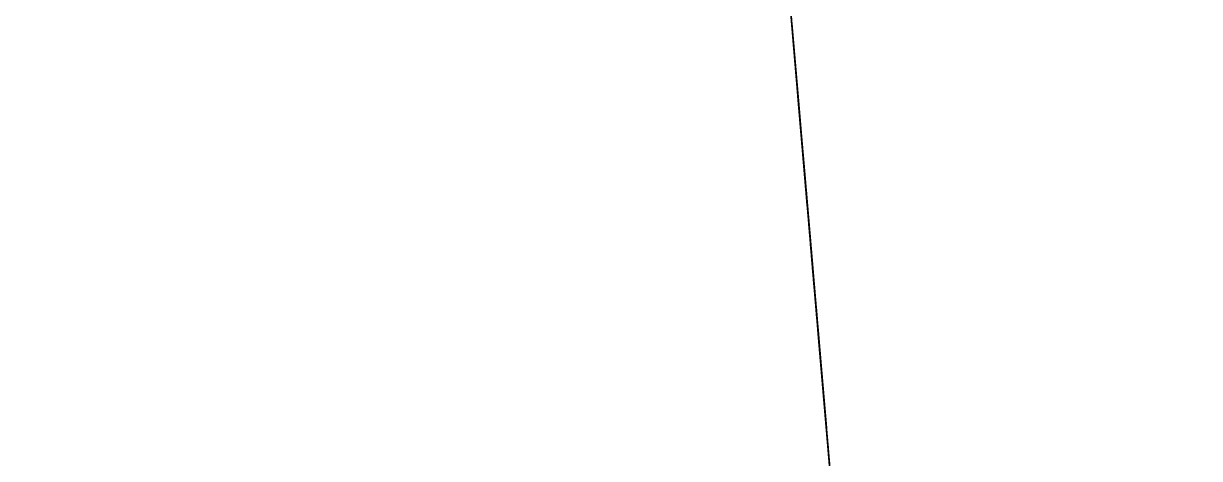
# Model space of a CAD drawing. Header units: millimetres. Extents: x 2645 to 248282, y -52826 to -1714.
# Drawn here: x 3560 to 4472, y -48873 to -48536 of the extents above; entities that cross this region are included whole.
import ezdxf

# ---------------------------------------------------------------- set-up
doc = ezdxf.new("R2010")
doc.units = ezdxf.units.MM
doc.header["$MEASUREMENT"] = 0
doc.linetypes.add('CENTER2', pattern=[1.125, 0.75, -0.125, 0.125, -0.125])
for name, color, linetype in [('Elevation Looking North-0', 7, 'Continuous'), ('Elevation Looking North-150-DS-B4-404', 1, 'Continuous'), ('Elevation Looking North-150-SL-B4-221', 85, 'Continuous'), ('Elevation Looking North-150-SL-B4-250', 14, 'Continuous'), ('Elevation Looking North-300-CEN-D3-258', 70, 'Continuous'), ('Elevation Looking North-300-FA-D4-256', 50, 'Continuous'), ('Elevation Looking North-50-IW-B4-023', 3, 'Continuous'), ('Elevation Looking North-50-PES-D1-029', 4, 'Continuous'), ('Elevation Looking North-A-FLOR', 192, 'Continuous'), ('Elevation Looking North-CENTER', 1, 'CENTER2'), ('Elevation Looking North-JIB', 6, 'Continuous'), ('Elevation Looking North-PR-STEL-EQIP_DUCTS_CHUTES', 85, 'Continuous'), ('Elevation Looking North-RE', 5, 'Continuous'), ('Elevation Looking North-S-BEAM', 12, 'Continuous'), ('Elevation Looking North-S-COLS', 52, 'Continuous'), ('Elevation Looking North-SLUDGE TO STRAIN PRESS INLET', 3, 'Continuous'), ('Elevation Looking North-UCD756', 7, 'Continuous')]:
    doc.layers.add(name, color=color, linetype=linetype)
doc.layers.add('Elevation Looking North-PR-STEL-EQIP-PUMP_3_SEEPEX_BTVE70-24_100-18', color=7, linetype='Continuous', true_color=0x1111d0)

# ---------------------------------------------------------------- blocks, each defined once
blk = doc.blocks.new('*U815')
at = {"layer": 'Elevation Looking North-A-FLOR', "color": 0, "linetype": 'ByBlock', "lineweight": -2}
blk.add_line((4114.31, -48054.01, 22000), (4182.24, -48847.41, 22000), dxfattribs=at)
blk = doc.blocks.new('*U816')
at = {"layer": 'Elevation Looking North-S-BEAM', "color": 0, "linetype": 'ByBlock', "lineweight": -2}
for p, q in [((2647.84, -30926.06, 30027.2), (4471.77, -52229.06, 30027.2)), ((2647.84, -30926.06, 29454.8), (4471.77, -52229.06, 29454.8)), ((2647.84, -30926.06, 30042), (4471.77, -52229.06, 30042)), ((3975.71, -46435.21, 29440), (4471.3, -52223.5, 29440))]:
    blk.add_line(p, q, dxfattribs=at)
blk = doc.blocks.new('*U866')
at = {"layer": 'Elevation Looking North-S-BEAM', "color": 0, "linetype": 'ByBlock', "lineweight": -2}
for p, q in [((4074.82, -47592.81, 24989), (4220.76, -49297.28, 24989)), ((4074.82, -47592.81, 24996), (4220.76, -49297.28, 24996)), ((4101.29, -47901.98, 24794.4), (4220.76, -49297.28, 24794.4)), ((4101.29, -47901.98, 24801.4), (4226.2, -49360.9, 24801.4))]:
    blk.add_line(p, q, dxfattribs=at)
blk = doc.blocks.new('*U1000')
at = {"layer": 'Elevation Looking North-A-FLOR', "color": 0, "linetype": 'ByBlock', "lineweight": -2}
for p, q in [((4410.65, -51515.2, 21849.69), (3210.59, -37498.79, 21999.69)), ((4410.65, -51515.2, 21629.21), (3774.49, -44085, 21629.21)), ((4114.31, -48054.01, 21886.74), (4182.43, -48849.61, 21878.22))]:
    blk.add_line(p, q, dxfattribs=at)
blk = doc.blocks.new('*U1001')
at = {"layer": 'Elevation Looking North-A-FLOR', "color": 0, "linetype": 'ByBlock', "lineweight": -2}
for p, q in [((4182.43, -48849.61, 21878.65), (4114.31, -48054.01, 21887.15)), ((4114.31, -48054.01, 21999.99), (4182.24, -48847.41, 21999.98))]:
    blk.add_line(p, q, dxfattribs=at)
blk = doc.blocks.new('*U1168')
at = {"layer": 'Elevation Looking North-300-FA-D4-256', "color": 0, "linetype": 'ByBlock', "lineweight": -2}
for p, q in [((4165.86, -48656.09, 23695.26), (4162.06, -48611.69, 23695.26)), ((4182.24, -48847.41, 23695.26), (4171, -48716.17, 23695.26))]:
    blk.add_line(p, q, dxfattribs=at)
blk = doc.blocks.new('*U1191')
at = {"layer": 'Elevation Looking North-50-PES-D1-029', "color": 0, "linetype": 'ByBlock', "lineweight": -2}
for p, q in [((4164.5, -48640.26, 24996.45), (3807.77, -44473.7, 24996.45)), ((4168.3, -48684.64, 25056.77), (3807.77, -44473.7, 25056.77)), ((4178.48, -48803.46, 25056.77), (4173.45, -48744.74, 25056.77)), ((4180.18, -48823.38, 24996.45), (4179.93, -48820.39, 24996.45)), ((4180.18, -48823.38, 25056.77), (4179.93, -48820.39, 25056.77)), ((4188.74, -48923.31, 25056.77), (4181.63, -48840.32, 25056.77))]:
    blk.add_line(p, q, dxfattribs=at)
at = {"layer": 'Elevation Looking North-CENTER'}
for p, q in [((3808.75, -44485.18, 25026.61), (4168.3, -48684.64, 25026.61)), ((4173.45, -48744.74, 25026.61), (4178.48, -48803.46, 25026.61)), ((4179.93, -48820.39, 25026.61), (4180.18, -48823.38, 25026.61)), ((4181.63, -48840.32, 25026.61), (4188.89, -48925.09, 25026.61))]:
    blk.add_line(p, q, dxfattribs=at)
blk = doc.blocks.new('*U1203')
at = {"layer": 'Elevation Looking North-300-CEN-D3-258', "color": 0, "linetype": 'ByBlock', "lineweight": -2}
for p, q in [((4114.31, -48054.01, 23157.04), (4182.24, -48847.41, 23170.07)), ((4161.62, -48606.57, 23490.01), (4165.86, -48656.09, 23490.82)), ((4171, -48716.17, 23491.81), (4182.24, -48847.41, 23493.96))]:
    blk.add_line(p, q, dxfattribs=at)
blk = doc.blocks.new('*U1225')
at = {"layer": 'Elevation Looking North-CENTER'}
for p, q in [((4162.06, -48611.69, 23616.33), (4165.86, -48656.09, 23616.33)), ((4171, -48716.17, 23616.33), (4182.24, -48847.41, 23616.33))]:
    blk.add_line(p, q, dxfattribs=at)
at = {"layer": 'Elevation Looking North-RE', "color": 0, "linetype": 'ByBlock', "lineweight": -2}
for p, q in [((4165.86, -48656.09, 23673.48), (4162.06, -48611.69, 23673.48)), ((4182.24, -48847.41, 23673.48), (4171, -48716.17, 23673.48))]:
    blk.add_line(p, q, dxfattribs=at)
blk = doc.blocks.new('*U1234')
at = {"layer": 'Elevation Looking North-50-IW-B4-023', "color": 0, "linetype": 'ByBlock', "lineweight": -2}
for p, q in [((4165.86, -48656.09, 23554.41), (4162.06, -48611.69, 23554.41)), ((4165.86, -48656.09, 23614.73), (4162.06, -48611.69, 23614.73)), ((4182.24, -48847.41, 23554.41), (4171, -48716.17, 23554.41)), ((4182.24, -48847.41, 23614.73), (4171, -48716.17, 23614.73))]:
    blk.add_line(p, q, dxfattribs=at)
at = {"layer": 'Elevation Looking North-CENTER'}
for p, q in [((4162.06, -48611.69, 23584.57), (4165.86, -48656.09, 23584.57)), ((4171, -48716.17, 23584.57), (4182.24, -48847.41, 23584.57))]:
    blk.add_line(p, q, dxfattribs=at)
blk = doc.blocks.new('*U1241')
at = {"layer": 'Elevation Looking North-150-SL-B4-221', "color": 0, "linetype": 'ByBlock', "lineweight": -2}
for p, q in [((4162.06, -48611.69, 24016.87), (4165.86, -48656.09, 24016.87)), ((4173.45, -48744.74, 24016.87), (4182.24, -48847.41, 24016.87))]:
    blk.add_line(p, q, dxfattribs=at)
blk = doc.blocks.new('*U1242')
at = {"layer": 'Elevation Looking North-CENTER'}
blk.add_line((4114.31, -48054.01, 22955.73), (4182.24, -48847.41, 22955.73), dxfattribs=at)
at = {"layer": 'Elevation Looking North-SLUDGE TO STRAIN PRESS INLET', "color": 0, "linetype": 'ByBlock', "lineweight": -2}
for p, q in [((4182.24, -48847.41, 22871.59), (4114.31, -48054.01, 22871.59)), ((4182.24, -48847.41, 23039.87), (4114.31, -48054.01, 23039.87))]:
    blk.add_line(p, q, dxfattribs=at)
blk = doc.blocks.new('*U1261')
at = {"layer": 'Elevation Looking North-PR-STEL-EQIP-PUMP_3_SEEPEX_BTVE70-24_100-18', "color": 0, "linetype": 'ByBlock', "lineweight": -2}
for p, q in [((4182.4, -48849.26, 22325.8), (4114.31, -48054.01, 22325.8)), ((4182.4, -48849.26, 22313.78), (4114.31, -48054.01, 22313.78)), ((4182.4, -48849.26, 22305.77), (4114.31, -48054.01, 22305.77)), ((4114.31, -48054.01, 22434.95), (4182.4, -48849.26, 22434.95)), ((4182.4, -48849.26, 22454.98), (4114.31, -48054.01, 22454.98)), ((4155.59, -48536.12, 22680.33), (4155.59, -48536.12, 22701.36)), ((4155.59, -48536.12, 22680.33), (4160.71, -48596, 22680.33)), ((4155.59, -48536.12, 22659.3), (4155.59, -48536.12, 22680.33)), ((4160.71, -48596, 22828.06), (4155.59, -48536.12, 22828.06)), ((4160.71, -48596, 22532.6), (4155.59, -48536.12, 22532.6)), ((4160.71, -48596, 22828.06), (4160.71, -48596, 22680.33)), ((4160.71, -48596, 22680.33), (4167.55, -48675.83, 22680.33)), ((4160.71, -48596, 22680.33), (4160.71, -48596, 22532.6)), ((4160.71, -48596, 22828.06), (4167.55, -48675.83, 22868.12)), ((4160.71, -48596, 22532.6), (4167.55, -48675.83, 22492.54)), ((4160.71, -48596, 22828.06), (4160.71, -48596, 22680.33)), ((4160.71, -48596, 22680.33), (4160.71, -48596, 22532.6)), ((4167.55, -48675.83, 22868.12), (4167.55, -48675.83, 22680.33)), ((4167.55, -48675.83, 22680.33), (4167.55, -48675.83, 22492.54)), ((4167.55, -48675.83, 22680.33), (4167.55, -48675.83, 22868.12)), ((4167.55, -48675.83, 22680.33), (4175.41, -48767.63, 22680.33)), ((4167.55, -48675.83, 22492.54), (4167.55, -48675.83, 22680.33)), ((4182.4, -48849.26, 22868.12), (4167.55, -48675.83, 22868.12)), ((4182.4, -48849.26, 22492.54), (4167.55, -48675.83, 22492.54)), ((4175.41, -48767.63, 22680.33), (4177.55, -48792.58, 22680.33)), ((4177.55, -48792.58, 22685.34), (4175.84, -48772.62, 22685.34)), ((4175.84, -48772.62, 22675.32), (4177.55, -48792.58, 22675.32)), ((4177.55, -48792.58, 22685.34), (4177.55, -48792.58, 22680.33)), ((4180.96, -48832.5, 22680.33), (4177.55, -48792.58, 22680.33)), ((4177.55, -48792.58, 22680.33), (4177.55, -48792.58, 22675.32)), ((4177.55, -48792.58, 22685.34), (4180.96, -48832.5, 22685.34)), ((4177.55, -48792.58, 22675.32), (4180.96, -48832.5, 22675.32)), ((4180.96, -48832.5, 22685.34), (4180.96, -48832.5, 22680.33)), ((4180.96, -48832.5, 22680.33), (4182.4, -48849.26, 22680.33)), ((4180.96, -48832.5, 22680.33), (4180.96, -48832.5, 22675.32)), ((4182.4, -48849.26, 22685.34), (4180.96, -48832.5, 22685.34)), ((4180.96, -48832.5, 22675.32), (4182.4, -48849.26, 22675.32))]:
    blk.add_line(p, q, dxfattribs=at)
at = {"layer": 'Elevation Looking North-PR-STEL-EQIP-PUMP_3_SEEPEX_BTVE70-24_100-18', "color": 0, "linetype": 'ByBlock', "lineweight": -2, "extrusion": (0.996355, 0.085306, 2.23073e-29)}
blk.add_arc((-48951.06, 22680.33), 5.01, 0, 90, dxfattribs=at)
at = {"layer": 'Elevation Looking North-PR-STEL-EQIP-PUMP_3_SEEPEX_BTVE70-24_100-18', "color": 0, "linetype": 'ByBlock', "lineweight": -2, "extrusion": (0.996355, 0.085306, -9.46742e-29)}
blk.add_arc((-48951.06, 22680.33), 5.01, 270, 0, dxfattribs=at)
blk = doc.blocks.new('*U1264')
at = {"layer": 'Elevation Looking North-150-DS-B4-404', "color": 0, "linetype": 'ByBlock', "lineweight": -2}
for p, q in [((4165.86, -48656.09, 23790.91), (4162.06, -48611.69, 23790.91)), ((4182.24, -48847.41, 23790.91), (4173.45, -48744.74, 23790.91)), ((4182.24, -48847.41, 23959.19), (4173.45, -48744.74, 23959.19))]:
    blk.add_line(p, q, dxfattribs=at)
at = {"layer": 'Elevation Looking North-CENTER'}
for p, q in [((4162.06, -48611.69, 23875.05), (4165.37, -48650.43, 23875.05)), ((4173.45, -48744.74, 23875.05), (4182.24, -48847.41, 23875.05))]:
    blk.add_line(p, q, dxfattribs=at)
blk = doc.blocks.new('*U1265')
at = {"layer": 'Elevation Looking North-150-DS-B4-404', "color": 0, "linetype": 'ByBlock', "lineweight": -2}
for p, q in [((4182.24, -48847.41, 23256.49), (4147.56, -48442.31, 23256.49)), ((4165.86, -48656.09, 23424.77), (4160.21, -48590.14, 23424.77)), ((4182.24, -48847.41, 23424.77), (4171, -48716.17, 23424.77))]:
    blk.add_line(p, q, dxfattribs=at)
at = {"layer": 'Elevation Looking North-CENTER'}
blk.add_line((4156.49, -48546.62, 23340.63), (4182.24, -48847.41, 23340.63), dxfattribs=at)
blk = doc.blocks.new('*U1272')
at = {"layer": 'Elevation Looking North-A-FLOR', "color": 0, "linetype": 'ByBlock', "lineweight": -2}
blk.add_line((4182.56, -48851.1, 24400), (4114.31, -48054.01, 24400), dxfattribs=at)
blk = doc.blocks.new('*U1274')
at = {"layer": 'Elevation Looking North-JIB', "color": 0, "linetype": 'ByBlock', "lineweight": -2}
for p, q in [((4165.82, -48655.65, 24359.32), (4114.31, -48054.01, 24359.32)), ((4165.82, -48655.65, 24400), (4165.82, -48655.65, 24359.32)), ((4165.82, -48655.65, 24359.32), (4166.16, -48659.55, 24359.32))]:
    blk.add_line(p, q, dxfattribs=at)
at = {"layer": 'Elevation Looking North-JIB', "color": 0, "linetype": 'ByBlock', "lineweight": -2, "extrusion": (-0.996355, -0.085306, -6.46235e-27)}
blk.add_ellipse((4166.16, -48659.55, 24364.32), major_axis=(0, 0, 5), ratio=0.8699, start_param=3.141593, end_param=3.244596, dxfattribs=at)
blk = doc.blocks.new('*U1275')
at = {"layer": 'Elevation Looking North-JIB', "color": 0, "linetype": 'ByBlock', "lineweight": -2}
for p, q in [((4165.82, -48655.65, 23869.43), (4126.92, -48201.3, 24357.91)), ((4126.92, -48201.3, 24357.91), (4126.95, -48201.66, 24359.32)), ((4167.3, -48672.87, 23935.74), (4133.56, -48278.89, 24359.32)), ((4167.63, -48676.77, 23935.74), (4133.9, -48282.79, 24359.32)), ((4165.87, -48656.22, 23959.51), (4134.03, -48284.35, 24359.32)), ((4167.3, -48672.87, 23935.74), (4165.82, -48655.65, 23869.43)), ((4165.82, -48655.65, 23869.43), (4166.19, -48660, 23869.43)), ((4167.84, -48679.27, 23934.73), (4166.91, -48668.4, 23946.41)), ((4167.19, -48671.66, 23899.38), (4167.9, -48679.96, 23931.32)), ((4167.63, -48676.77, 23935.74), (4167.3, -48672.87, 23935.74)), ((4171.2, -48718.51, 23877.83), (4171, -48716.17, 23877.83)), ((4171, -48716.17, 23869.43), (4171.39, -48720.66, 23869.43)), ((4171.2, -48718.51, 23877.83), (4171, -48716.17, 23880.34)), ((4171.42, -48721, 23876.82), (4171, -48716.17, 23882.01)), ((4171.39, -48720.66, 23869.43), (4171.48, -48721.69, 23873.41))]:
    blk.add_line(p, q, dxfattribs=at)
at = {"layer": 'Elevation Looking North-JIB', "color": 0, "linetype": 'ByBlock', "lineweight": -2, "extrusion": (-0.996355, -0.085306, 1.17961e-16)}
blk.add_ellipse((4167.53, -48675.62, 23931.32), major_axis=(0.31, -3.64, 3.41), ratio=0.769146, start_param=-0.881645, end_param=0.689151, dxfattribs=at)
at = {"layer": 'Elevation Looking North-JIB', "color": 0, "linetype": 'ByBlock', "lineweight": -2, "extrusion": (-0.996355, -0.085306, 1.11022e-16)}
blk.add_ellipse((4171.11, -48717.36, 23873.41), major_axis=(0.31, -3.64, 3.41), ratio=0.769146, start_param=-0.881645, end_param=0.689151, dxfattribs=at)
blk = doc.blocks.new('*U1276')
at = {"layer": 'Elevation Looking North-150-SL-B4-250', "color": 0, "linetype": 'ByBlock', "lineweight": -2}
blk.add_line((4162.06, -48611.69, 23554.37), (4147.7, -48444.03, 23554.37), dxfattribs=at)
at = {"layer": 'Elevation Looking North-150-SL-B4-250', "color": 0, "linetype": 'ByBlock', "lineweight": -2, "extrusion": (0.996355, 0.085306, -1.19907e-28)}
blk.add_ellipse((4141.09, -48366.81, 23325.77), major_axis=(0, 0, 84.14), ratio=0.707107, start_param=3.141593, end_param=6.283185, dxfattribs=at)
at = {"layer": 'Elevation Looking North-150-SL-B4-250', "color": 0, "linetype": 'ByBlock', "lineweight": -2}
for points, knots in [([(4141.09, -48366.81, 23241.63), (4143.18, -48391.15, 23241.63), (4145.25, -48415.43, 23246.24), (4149.23, -48461.89, 23263.86), (4151.11, -48483.84, 23277.23), (4154.63, -48524.98, 23311.99), (4156.22, -48543.52, 23334.16), (4158.84, -48574.09, 23383.36), (4159.87, -48586.09, 23410.48), (4161.35, -48603.44, 23467.35), (4161.81, -48608.78, 23497.12), (4162.03, -48611.39, 23536.23), (4162.06, -48611.69, 23545.3), (4162.06, -48611.69, 23554.37)], [3.141593, 3.141593, 3.141593, 3.141593, 3.402719, 3.402719, 3.678522, 3.678522, 3.989647, 3.989647, 4.303806, 4.303806, 4.617965, 4.617965, 4.712389, 4.712389, 4.712389, 4.712389]), ([(4141.09, -48366.81, 23409.9), (4141.47, -48371.26, 23409.9), (4141.86, -48375.83, 23410.76), (4142.85, -48387.32, 23416.06), (4143.44, -48394.19, 23420.67), (4144.59, -48407.71, 23434.61), (4145.15, -48414.21, 23443.25), (4146.13, -48425.68, 23463.92), (4146.56, -48430.7, 23475.76), (4147.24, -48438.59, 23501.9), (4147.48, -48441.43, 23516.21), (4147.67, -48443.65, 23538.68), (4147.7, -48444.03, 23546.52), (4147.7, -48444.03, 23554.37)], [3.141593, 3.141593, 3.141593, 3.141593, 3.455752, 3.455752, 3.769911, 3.769911, 4.044897, 4.044897, 4.307803, 4.307803, 4.573241, 4.573241, 4.712389, 4.712389, 4.712389, 4.712389])]:
    blk.add_open_spline(points, degree=3, knots=knots, dxfattribs=at)
at = {"layer": 'Elevation Looking North-CENTER'}
for p in [(4141.09, -48366.81, 23325.77), (4154.88, -48527.86, 23554.37)]:
    blk.add_line(p, (4154.88, -48527.86, 23325.77), dxfattribs=at)
blk = doc.blocks.new('*U1277')
at = {"layer": 'Elevation Looking North-150-SL-B4-250', "color": 0, "linetype": 'ByBlock', "lineweight": -2}
for p, q in [((4162.06, -48611.69, 23554.37), (4147.7, -48444.03, 23554.37)), ((4147.7, -48444.03, 24359.32), (4147.7, -48444.03, 24187.64)), ((4147.7, -48444.03, 24096.95), (4147.7, -48444.03, 23554.37)), ((4162.06, -48611.69, 24359.32), (4162.06, -48611.69, 24007.38)), ((4162.06, -48611.69, 23916.69), (4162.06, -48611.69, 23554.37))]:
    blk.add_line(p, q, dxfattribs=at)
at = {"layer": 'Elevation Looking North-CENTER'}
for p, q in [((4154.88, -48527.86, 23554.37), (4154.88, -48527.86, 24006.82)), ((4154.88, -48527.86, 24097.51), (4154.88, -48527.86, 24359.32))]:
    blk.add_line(p, q, dxfattribs=at)
blk = doc.blocks.new('*U1278')
at = {"layer": 'Elevation Looking North-150-SL-B4-250', "color": 0, "linetype": 'ByBlock', "lineweight": -2, "extrusion": (0.996355, 0.085306, 5.63671e-29)}
blk.add_arc((-48934.01, 24705.94), 312.74, 68.04794, 90, dxfattribs=at)
blk = doc.blocks.new('*U1279')
at = {"layer": 'Elevation Looking North-0', "color": 0, "linetype": 'ByBlock', "lineweight": -2}
for p, q in [((4160.41, -48592.4, 25729.16), (4174.06, -48751.81, 25729.16)), ((4165.79, -48655.32, 25669.16), (4160.41, -48592.4, 25729.16)), ((4165.79, -48655.32, 25669.16), (4168.67, -48688.89, 25669.16)), ((4165.8, -48655.34, 25880.98), (4168.67, -48688.87, 25882.74)), ((4166.66, -48665.47, 25972.13), (4166.64, -48665.19, 25977.39)), ((4166.64, -48665.19, 25977.39), (4172.34, -48731.8, 25980.89)), ((4172.36, -48732.07, 25975.63), (4166.66, -48665.47, 25972.13)), ((4168.67, -48688.89, 25669.16), (4174.06, -48751.81, 25729.16)), ((4169.26, -48695.82, 25616.18), (4170.01, -48704.51, 25648.73)), ((4169.26, -48695.82, 25616.18), (4171.82, -48725.72, 25608.14)), ((4170.01, -48704.51, 25648.73), (4172.57, -48734.41, 25640.69)), ((4170.22, -48707.05, 25938.63), (4170.37, -48708.81, 25904.97)), ((4172.87, -48737.97, 25940.25), (4170.22, -48707.05, 25938.63)), ((4173.02, -48739.73, 25906.6), (4170.37, -48708.81, 25904.97)), ((4173, -48739.54, 25602.64), (4171.78, -48725.28, 25606.48)), ((4171.78, -48725.28, 25606.48), (4171.83, -48725.83, 25608.55)), ((4171.83, -48725.83, 25608.55), (4173.05, -48740.1, 25604.71)), ((4172.15, -48729.52, 25622.34), (4171.83, -48725.83, 25608.55)), ((4173.37, -48743.78, 25618.51), (4172.15, -48729.52, 25622.34)), ((4172.15, -48729.52, 25622.34), (4172.24, -48730.62, 25626.48)), ((4172.24, -48730.62, 25626.48), (4173.46, -48744.89, 25622.65)), ((4172.56, -48734.31, 25640.28), (4172.24, -48730.62, 25626.48)), ((4172.34, -48731.8, 25980.89), (4172.36, -48732.07, 25975.63)), ((4172.35, -48731.88, 25979.18), (4173.85, -48749.4, 25980.1)), ((4173.82, -48749.08, 25977.91), (4172.36, -48732, 25977.01)), ((4172.56, -48734.31, 25640.28), (4172.6, -48734.86, 25642.35)), ((4173.78, -48748.57, 25636.45), (4172.56, -48734.31, 25640.28)), ((4172.6, -48734.86, 25642.35), (4173.82, -48749.12, 25638.52)), ((4172.85, -48737.79, 25943.6), (4173.97, -48750.78, 25944.29)), ((4172.89, -48738.22, 25935.37), (4172.85, -48737.79, 25943.6)), ((4172.85, -48737.79, 25943.72), (4172.85, -48737.79, 25943.6)), ((4172.85, -48737.79, 25943.72), (4173.97, -48750.77, 25944.4)), ((4174, -48751.21, 25936.05), (4172.89, -48738.22, 25935.37)), ((4172.89, -48738.22, 25935.37), (4172.91, -48738.42, 25931.66)), ((4172.89, -48738.25, 25597.79), (4173.94, -48750.42, 25643.36)), ((4175.75, -48771.65, 25588.81), (4172.89, -48738.25, 25597.79)), ((4172.98, -48739.28, 25915.19), (4172.91, -48738.42, 25931.66)), ((4172.91, -48738.42, 25931.66), (4174.02, -48751.4, 25932.34)), ((4172.98, -48739.28, 25915.19), (4173, -48739.47, 25911.48)), ((4174.09, -48752.26, 25915.87), (4172.98, -48739.28, 25915.19)), ((4173.04, -48739.9, 25903.24), (4173, -48739.47, 25911.48)), ((4173, -48739.47, 25911.48), (4174.11, -48752.46, 25912.16)), ((4173.04, -48739.9, 25903.24), (4173.04, -48739.91, 25903.13)), ((4174.15, -48752.89, 25903.93), (4173.04, -48739.9, 25903.24)), ((4173.04, -48739.91, 25903.13), (4174.15, -48752.89, 25903.81)), ((4174.91, -48761.85, 25966.85), (4173.82, -48749.08, 25977.91)), ((4173.85, -48749.4, 25980.1), (4173.85, -48749.4, 25980.05)), ((4173.85, -48749.4, 25980.05), (4173.89, -48749.89, 25980.07)), ((4173.89, -48749.89, 25980.07), (4175.03, -48763.17, 25968.57)), ((4174.04, -48751.59, 25614.96), (4173.93, -48750.31, 25615.78)), ((4174.02, -48751.4, 25619.88), (4173.93, -48750.31, 25615.78)), ((4176.79, -48783.81, 25634.38), (4173.94, -48750.42, 25643.36)), ((4173.97, -48750.77, 25944.51), (4174.15, -48752.9, 25903.7)), ((4173.97, -48750.77, 25944.51), (4174.57, -48757.78, 25948.04)), ((4174.02, -48751.4, 25619.88), (4174.14, -48752.81, 25619.51)), ((4174.04, -48751.59, 25614.96), (4174.14, -48752.81, 25619.51)), ((4174.87, -48761.32, 25608.78), (4174.04, -48751.59, 25614.96)), ((4174.14, -48752.81, 25619.51), (4174.27, -48754.28, 25619.11)), ((4174.15, -48752.9, 25903.7), (4174.78, -48760.24, 25900.93)), ((4174.27, -48754.28, 25619.11), (4174.33, -48755.01, 25621.86)), ((4174.33, -48755.01, 25621.86), (4175.18, -48764.92, 25622.27)), ((4174.57, -48757.78, 25948.04), (4174.78, -48760.24, 25900.93)), ((4174.57, -48757.85, 25948.05), (4174.68, -48759.08, 25924.49)), ((4174.57, -48757.85, 25948.05), (4175.05, -48763.47, 25948.34)), ((4174.6, -48758.2, 25941.32), (4174.6, -48758.13, 25941.31)), ((4174.66, -48758.92, 25616.65), (4174.97, -48762.45, 25620.2)), ((4174.77, -48760.22, 25611.81), (4174.66, -48758.92, 25616.65)), ((4174.68, -48759.08, 25924.49), (4174.78, -48760.31, 25900.93)), ((4174.75, -48759.96, 25907.66), (4174.75, -48759.89, 25907.66)), ((4175.19, -48765.04, 25610.52), (4174.77, -48760.22, 25611.81)), ((4174.78, -48760.31, 25900.93), (4177.74, -48794.84, 25902.75)), ((4174.87, -48761.32, 25608.78), (4175.59, -48769.76, 25606.51)), ((4174.92, -48761.87, 25966.86), (4174.91, -48761.85, 25966.85)), ((4174.97, -48762.44, 25966.36), (4174.92, -48761.87, 25966.86)), ((4175.78, -48772.01, 25966.86), (4174.97, -48762.44, 25966.36)), ((4174.97, -48762.45, 25620.2), (4175.38, -48767.28, 25618.9)), ((4174.98, -48762.65, 25964.14), (4176.51, -48780.44, 25965.08)), ((4175.05, -48763.47, 25948.34), (4174.98, -48762.65, 25964.14)), ((4175.03, -48763.17, 25968.57), (4175.77, -48771.9, 25969.03)), ((4175.9, -48773.36, 25620), (4175.18, -48764.92, 25622.27)), ((4175.49, -48768.57, 25614.06), (4175.19, -48765.04, 25610.52)), ((4175.47, -48768.33, 25977.05), (4175.26, -48765.84, 25976.92)), ((4175.26, -48765.84, 25976.92), (4175.29, -48766.22, 25969.66)), ((4175.29, -48766.22, 25969.66), (4175.5, -48768.71, 25969.79)), ((4175.38, -48767.28, 25618.9), (4175.49, -48768.57, 25614.06)), ((4175.9, -48773.32, 25977.31), (4175.47, -48768.33, 25977.05)), ((4175.5, -48768.71, 25969.79), (4175.47, -48768.33, 25977.05)), ((4175.5, -48768.71, 25969.79), (4175.93, -48773.7, 25970.05)), ((4175.59, -48769.76, 25606.51), (4176.64, -48782, 25603.22)), ((4175.59, -48769.76, 25606.51), (4175.9, -48773.36, 25620)), ((4175.75, -48771.65, 25588.81), (4176.12, -48775.93, 25604.85)), ((4175.77, -48771.8, 25589.13), (4176.13, -48776, 25604.83)), ((4176.43, -48779.56, 25590.31), (4175.77, -48771.8, 25589.13)), ((4176.58, -48781.35, 25969.53), (4175.77, -48771.9, 25969.03)), ((4175.77, -48771.9, 25969.03), (4175.78, -48772.01, 25966.86)), ((4175.78, -48772.01, 25966.86), (4176.59, -48781.47, 25967.36)), ((4176.11, -48775.81, 25977.44), (4175.9, -48773.32, 25977.31)), ((4175.9, -48773.32, 25977.31), (4175.93, -48773.7, 25970.05)), ((4176.95, -48785.6, 25616.71), (4175.9, -48773.36, 25620)), ((4175.9, -48773.38, 25595.32), (4175.91, -48773.45, 25595.3)), ((4175.93, -48773.7, 25970.05), (4176.14, -48776.19, 25970.19)), ((4176.14, -48776.19, 25970.19), (4176.11, -48775.81, 25977.44)), ((4176.43, -48779.53, 25618.35), (4176.79, -48783.81, 25634.38)), ((4176.43, -48779.56, 25590.31), (4176.46, -48779.95, 25591.77)), ((4176.43, -48779.6, 25618.33), (4176.81, -48783.97, 25634.7)), ((4176.45, -48779.76, 25591.82), (4177.54, -48792.51, 25588.39)), ((4176.45, -48779.76, 25591.82), (4176.5, -48780.31, 25593.89)), ((4176.5, -48780.36, 25594.06), (4176.5, -48780.31, 25593.89)), ((4177.59, -48793.06, 25590.46), (4176.5, -48780.31, 25593.89)), ((4176.58, -48781.27, 25949.28), (4176.51, -48780.44, 25965.08)), ((4176.52, -48780.6, 25594.19), (4176.72, -48782.94, 25602.96)), ((4176.58, -48781.27, 25949.28), (4177.53, -48792.38, 25949.86)), ((4176.71, -48782.87, 25969.61), (4176.58, -48781.35, 25969.53)), ((4176.59, -48781.47, 25967.36), (4176.58, -48781.35, 25969.53)), ((4176.59, -48781.47, 25967.36), (4176.64, -48781.97, 25967.39)), ((4176.64, -48781.97, 25967.39), (4176.68, -48782.47, 25957.82)), ((4176.64, -48782, 25603.22), (4176.68, -48782.47, 25603.09)), ((4176.95, -48785.6, 25616.71), (4176.64, -48782, 25603.22)), ((4176.65, -48782.07, 25627.87), (4176.65, -48782.14, 25627.85)), ((4176.68, -48782.47, 25957.82), (4176.89, -48784.94, 25957.95)), ((4176.68, -48782.47, 25603.09), (4178.13, -48799.41, 25598.54)), ((4176.99, -48786.07, 25616.59), (4176.68, -48782.47, 25603.09)), ((4176.85, -48784.4, 25968.29), (4176.71, -48782.87, 25969.61)), ((4177.33, -48790.1, 25629.78), (4176.81, -48783.97, 25634.7)), ((4176.89, -48784.94, 25957.95), (4176.85, -48784.4, 25968.29)), ((4176.99, -48786.07, 25616.59), (4176.95, -48785.6, 25616.71)), ((4178.44, -48803.01, 25612.03), (4176.99, -48786.07, 25616.59)), ((4177.03, -48786.54, 25616.46), (4177.33, -48790.1, 25629.78)), ((4177.24, -48788.98, 25625.58), (4178.31, -48801.54, 25622.2)), ((4178.36, -48802.09, 25624.27), (4177.28, -48789.53, 25627.65)), ((4177.53, -48792.38, 25949.86), (4177.74, -48794.84, 25902.75)), ((4177.54, -48792.51, 25588.39), (4177.59, -48793.06, 25590.46)), ((4178.81, -48807.3, 25947.26), (4177.54, -48792.55, 25946.48)), ((4177.54, -48792.55, 25946.6), (4178.81, -48807.3, 25947.37)), ((4177.58, -48792.96, 25590.06), (4188.47, -48920.2, 25555.84)), ((4177.58, -48792.98, 25938.25), (4178.84, -48807.73, 25939.02)), ((4177.8, -48795.5, 25599.59), (4177.59, -48793.06, 25590.46)), ((4178.86, -48807.93, 25935.32), (4177.6, -48793.18, 25934.54)), ((4177.67, -48794.04, 25918.07), (4178.93, -48808.79, 25918.84)), ((4178.95, -48808.98, 25915.14), (4177.69, -48794.23, 25914.36)), ((4177.72, -48794.66, 25906.12), (4178.99, -48809.41, 25906.9)), ((4177.72, -48794.67, 25906.01), (4178.99, -48809.42, 25906.79)), ((4178.47, -48803.37, 25613.38), (4178.1, -48799.05, 25597.19)), ((4178.1, -48799.05, 25597.19), (4183.61, -48863.47, 25579.86)), ((4178.31, -48801.54, 25622.2), (4178.1, -48799.1, 25613.08)), ((4178.31, -48801.54, 25622.2), (4178.36, -48802.09, 25624.27)), ((4178.32, -48801.65, 25622.61), (4188.47, -48920.2, 25590.73)), ((4183.99, -48867.79, 25596.06), (4178.47, -48803.37, 25613.38)), ((4178.81, -48807.3, 25947.37), (4178.81, -48807.3, 25947.26)), ((4178.84, -48807.73, 25939.02), (4178.81, -48807.3, 25947.26)), ((4188.47, -48920.2, 25949.84), (4178.82, -48807.48, 25943.91)), ((4178.84, -48807.73, 25939.02), (4178.86, -48807.93, 25935.32)), ((4178.93, -48808.79, 25918.84), (4178.86, -48807.93, 25935.32)), ((4178.93, -48808.79, 25918.84), (4178.95, -48808.98, 25915.14)), ((4178.99, -48809.41, 25906.9), (4178.95, -48808.98, 25915.14)), ((4188.47, -48920.2, 25916.09), (4178.97, -48809.23, 25910.25)), ((4178.99, -48809.41, 25906.9), (4178.99, -48809.42, 25906.79)), ((4183.99, -48867.79, 25596.06), (4183.61, -48863.47, 25579.86))]:
    blk.add_line(p, q, dxfattribs=at)
at = {"layer": 'Elevation Looking North-0', "color": 0, "linetype": 'ByBlock', "lineweight": -2, "extrusion": (0.996355, 0.085306, 1.50104e-29)}
blk.add_arc((-48888.12, 25883.85), 54.85, 357, 87, dxfattribs=at)
at = {"layer": 'Elevation Looking North-0', "color": 0, "linetype": 'ByBlock', "lineweight": -2, "extrusion": (0.996355, 0.085306, 7.13053e-29)}
blk.add_arc((-48888.17, 25669.16), 54.85, 285, 360, dxfattribs=at)
at = {"layer": 'Elevation Looking North-0', "color": 0, "linetype": 'ByBlock', "lineweight": -2, "extrusion": (-0.996355, -0.085306, 0)}
for centre, start, end in [((48888.12, 25883.85), 93, 183), ((48888.17, 25669.16), 180, 255)]:
    blk.add_arc(centre, 21.15, start, end, dxfattribs=at)
at = {"layer": 'Elevation Looking North-0', "color": 0, "linetype": 'ByBlock', "lineweight": -2, "extrusion": (0.996355, 0.085306, 7.55863e-32)}
blk.add_arc((-48942.09, 25615.37), 8.94, 246.37517, 342.43461, dxfattribs=at)
at = {"layer": 'Elevation Looking North-0', "color": 0, "linetype": 'ByBlock', "lineweight": -2, "extrusion": (0.996355, 0.085306, 8.51306e-32)}
blk.add_arc((-48942.09, 25615.37), 8.94, 47.56539, 143.62483, dxfattribs=at)
at = {"layer": 'Elevation Looking North-0', "color": 0, "linetype": 'ByBlock', "lineweight": -2}
for points, knots in [([(4175.05, -48763.47, 25948.34), (4175.05, -48763.47, 25948.34), (4175.06, -48763.53, 25948.32), (4175.08, -48763.76, 25948.25), (4175.09, -48763.94, 25948.2), (4175.13, -48764.4, 25948.06), (4175.16, -48764.69, 25947.98), (4175.21, -48765.35, 25947.8), (4175.25, -48765.73, 25947.71), (4175.31, -48766.52, 25947.53), (4175.35, -48766.97, 25947.44), (4175.44, -48767.95, 25947.27), (4175.48, -48768.48, 25947.2), (4175.58, -48769.58, 25947.08), (4175.63, -48770.16, 25947.05), (4175.72, -48771.31, 25947.01), (4175.77, -48771.9, 25947.02), (4175.82, -48772.46, 25947.05)], [40.866525, 40.866525, 40.866525, 40.866525, 42.568614, 42.568614, 44.270703, 44.270703, 45.972792, 45.972792, 47.67488, 47.67488, 49.378335, 49.378335, 51.08179, 51.08179, 52.785245, 52.785245, 54.4887, 54.4887, 54.4887, 54.4887]), ([(4175.82, -48772.46, 25947.05), (4175.87, -48773.03, 25947.08), (4175.92, -48773.61, 25947.14), (4176.02, -48774.76, 25947.29), (4176.07, -48775.33, 25947.39), (4176.16, -48776.41, 25947.61), (4176.21, -48776.93, 25947.74), (4176.29, -48777.88, 25948.01), (4176.32, -48778.32, 25948.15), (4176.39, -48779.09, 25948.41), (4176.42, -48779.46, 25948.54), (4176.48, -48780.1, 25948.79), (4176.5, -48780.37, 25948.9), (4176.54, -48780.82, 25949.08), (4176.55, -48780.99, 25949.16), (4176.57, -48781.21, 25949.25), (4176.58, -48781.27, 25949.28), (4176.58, -48781.27, 25949.28)], [0, 0, 0, 0, 1.703455, 1.703455, 3.40691, 3.40691, 5.110365, 5.110365, 6.81382, 6.81382, 8.515909, 8.515909, 10.217997, 10.217997, 11.920086, 11.920086, 13.622175, 13.622175, 13.622175, 13.622175])]:
    blk.add_open_spline(points, degree=3, knots=knots, dxfattribs=at)
blk.add_rational_spline([(4176.52, -48780.6, 25594.19), (4176.51, -48780.48, 25594.12), (4176.5, -48780.36, 25594.06)], [1.04212418009, 1.0409719739, 1.03979147671], degree=2, dxfattribs=at)
blk = doc.blocks.new('*U1280')
at = {"layer": 'Elevation Looking North-JIB', "color": 0, "linetype": 'ByBlock', "lineweight": -2}
for p, q in [((4165.86, -48656.09, 23356.62), (4171, -48716.17, 23356.62)), ((4165.86, -48656.09, 23356.62), (4165.86, -48656.09, 23869.43)), ((4165.86, -48656.09, 23959.65), (4165.86, -48656.09, 24359.32)), ((4171, -48716.17, 23356.62), (4171, -48716.17, 24400))]:
    blk.add_line(p, q, dxfattribs=at)
blk = doc.blocks.new('*U1281')
at = {"layer": 'Elevation Looking North-RE', "color": 0, "linetype": 'ByBlock', "lineweight": -2}
for p, q in [((4171, -48716.17, 23775.46), (4173.68, -48747.47, 23775.46)), ((4173.68, -48747.47, 23788.87), (4171, -48716.17, 23788.87)), ((4173.45, -48744.74, 23731.8), (4173.45, -48744.74, 23769.82)), ((4173.68, -48747.47, 23775.46), (4173.68, -48747.47, 23788.87))]:
    blk.add_line(p, q, dxfattribs=at)
at = {"layer": 'Elevation Looking North-RE', "color": 0, "linetype": 'ByBlock', "lineweight": -2, "extrusion": (-0.996355, -0.085306, 0)}
blk.add_arc((48892.91, 23731.72), 32.9, 272.59577, 23.55646, dxfattribs=at)
at = {"layer": 'Elevation Looking North-RE', "color": 0, "linetype": 'ByBlock', "lineweight": -2}
blk.add_open_spline([(4173.45, -48744.74, 23731.8), (4173.45, -48744.74, 23730.87), (4173.45, -48744.7, 23729.9), (4173.43, -48744.51, 23727.91), (4173.42, -48744.36, 23726.91), (4173.38, -48743.96, 23724.91), (4173.36, -48743.72, 23723.92), (4173.31, -48743.14, 23722.02), (4173.28, -48742.81, 23721.1), (4173.22, -48742.1, 23719.38), (4173.19, -48741.68, 23718.5), (4173.11, -48740.75, 23716.74), (4173.06, -48740.23, 23715.86), (4172.97, -48739.11, 23714.18), (4172.92, -48738.51, 23713.36), (4172.81, -48737.24, 23711.82), (4172.75, -48736.59, 23711.1), (4172.64, -48735.28, 23709.79), (4172.58, -48734.56, 23709.13), (4172.45, -48733.03, 23707.86), (4172.38, -48732.22, 23707.26), (4172.23, -48730.54, 23706.13), (4172.16, -48729.67, 23705.61), (4172.01, -48727.92, 23704.67), (4171.93, -48727.04, 23704.26), (4171.79, -48725.33, 23703.55), (4171.71, -48724.42, 23703.22), (4171.55, -48722.52, 23702.64), (4171.46, -48721.54, 23702.39), (4171.29, -48719.56, 23701.99), (4171.21, -48718.56, 23701.84), (4171.08, -48717.1, 23701.7), (4171.04, -48716.63, 23701.67), (4171, -48716.17, 23701.65)], degree=3, knots=[134.217306, 134.217306, 134.217306, 134.217306, 137.014324, 137.014324, 139.811342, 139.811342, 142.608361, 142.608361, 145.405379, 145.405379, 148.199073, 148.199073, 150.992766, 150.992766, 153.78646, 153.78646, 156.580153, 156.580153, 159.372101, 159.372101, 162.164048, 162.164048, 164.955995, 164.955995, 167.747942, 167.747942, 170.538979, 170.538979, 173.330015, 173.330015, 176.121052, 176.121052, 177.453289, 177.453289, 177.453289, 177.453289], dxfattribs=at)
blk = doc.blocks.new('*U1282')
at = {"layer": 'Elevation Looking North-CENTER'}
for p in [(4170.88, -48714.69, 25564.32), (4172.51, -48733.81, 25602.42)]:
    blk.add_line(p, (4170.88, -48714.69, 25602.42), dxfattribs=at)
at = {"layer": 'Elevation Looking North-RE', "color": 0, "linetype": 'ByBlock', "lineweight": -2}
for p, q in [((4172.51, -48733.81, 25558.68), (4168.07, -48681.9, 25558.68)), ((4168.07, -48681.9, 25545.27), (4172.51, -48733.81, 25545.27)), ((4168.07, -48681.9, 25558.68), (4168.07, -48681.9, 25545.27))]:
    blk.add_line(p, q, dxfattribs=at)
at = {"layer": 'Elevation Looking North-RE', "color": 0, "linetype": 'ByBlock', "lineweight": -2, "extrusion": (0.996355, 0.085306, -3.17777e-28)}
blk.add_arc((-48939.4, 25555.94), 76.64, 2.05026, 47.5679, dxfattribs=at)
blk = doc.blocks.new('*U1283')
at = {"layer": 'Elevation Looking North-CENTER'}
blk.add_line((4174.31, -48754.84, 23731.72), (4173.68, -48747.47, 23731.72), dxfattribs=at)
at = {"layer": 'Elevation Looking North-RE', "color": 0, "linetype": 'ByBlock', "lineweight": -2}
for p, q in [((4172.19, -48729.98, 23701.56), (4174.8, -48760.46, 23701.56)), ((4174.8, -48760.46, 23761.89), (4173.45, -48744.74, 23761.89)), ((4174.8, -48760.46, 23764.63), (4174.8, -48760.46, 23698.82)), ((4174.8, -48760.46, 23764.63), (4175.94, -48773.82, 23764.63)), ((4174.8, -48760.46, 23698.82), (4175.94, -48773.82, 23698.82)), ((4175.94, -48773.82, 23698.82), (4175.94, -48773.82, 23764.63))]:
    blk.add_line(p, q, dxfattribs=at)
at = {"layer": 'Elevation Looking North-RE', "color": 0, "linetype": 'ByBlock', "lineweight": -2, "extrusion": (-0.996355, -0.085306, 0)}
blk.add_arc((48895.11, 23731.72), 32.9, 268.76216, 31.81283, dxfattribs=at)
blk = doc.blocks.new('*U1284')
at = {"layer": 'Elevation Looking North-CENTER'}
blk.add_line((4170.88, -48714.69, 25015.96), (4170.88, -48714.69, 25545.27), dxfattribs=at)
at = {"layer": 'Elevation Looking North-RE', "color": 0, "linetype": 'ByBlock', "lineweight": -2}
for p, q in [((4168.3, -48684.64, 25545.27), (4168.3, -48684.64, 25010.45)), ((4173.45, -48744.74, 23769.82), (4171, -48716.17, 23769.82)), ((4173.45, -48744.74, 25383), (4173.45, -48744.74, 25018.48)), ((4173.45, -48744.74, 24400), (4173.45, -48744.74, 23788.87)), ((4173.45, -48744.74, 23775.46), (4173.45, -48744.74, 23769.82))]:
    blk.add_line(p, q, dxfattribs=at)
blk = doc.blocks.new('*U1285')
at = {"layer": 'Elevation Looking North-UCD756', "color": 0, "linetype": 'ByBlock', "lineweight": -2}
for p, q in [((4172.52, -48733.89, 26716.95), (4172.48, -48733.47, 26715.91)), ((4172.48, -48733.47, 26715.91), (4172.52, -48733.89, 26715.91)), ((4172.52, -48733.89, 26715.91), (4172.48, -48733.47, 26715.91)), ((4172.48, -48733.47, 26715.91), (4172.52, -48733.89, 26716.95)), ((4172.51, -48733.81, 26088), (4172.48, -48733.47, 26088)), ((4172.48, -48733.47, 26088), (4172.48, -48733.47, 26715.91)), ((4172.48, -48733.47, 26715.91), (4172.48, -48733.47, 26088)), ((4172.48, -48733.47, 26088), (4172.51, -48733.81, 26088)), ((4172.51, -48733.81, 26103), (4174.22, -48753.74, 26103)), ((4172.51, -48733.81, 26103), (4172.51, -48733.81, 25979.28)), ((4172.51, -48733.81, 25977.11), (4172.51, -48733.81, 25940.03)), ((4172.51, -48733.81, 25906.29), (4172.51, -48733.81, 25729.16)), ((4172.51, -48733.81, 25711.99), (4172.51, -48733.81, 25640.85)), ((4172.51, -48733.81, 25604.18), (4172.51, -48733.81, 25383)), ((4174.22, -48753.74, 25383), (4172.51, -48733.81, 25383)), ((4172.52, -48733.89, 26721.56), (4172.52, -48733.89, 26148)), ((4187.76, -48911.91, 27176.24), (4172.92, -48738.6, 26745.92)), ((4185.7, -48887.82, 26103), (4174.22, -48753.74, 26103)), ((4174.22, -48753.74, 25383), (4196.4, -49012.82, 25383)), ((4174.22, -48753.74, 26053), (4174.22, -48753.74, 25976.74)), ((4174.22, -48753.74, 25973.88), (4174.22, -48753.74, 25946.01)), ((4174.22, -48753.74, 25903.38), (4174.22, -48753.74, 25642.47)), ((4174.22, -48753.74, 25593.63), (4174.22, -48753.74, 25383)), ((4174.22, -48753.74, 26053), (4174.22, -48753.74, 26103)), ((4174.65, -48758.79, 25355), (4174.65, -48758.79, 25370)), ((4176.36, -48778.71, 25370), (4174.65, -48758.79, 25370)), ((4174.65, -48758.79, 25355), (4176.36, -48778.71, 25355)), ((4175.08, -48763.78, 26118), (4175.51, -48768.76, 26118)), ((4175.51, -48768.76, 26118), (4175.51, -48768.76, 26108.02)), ((4175.51, -48768.76, 26108.02), (4185.32, -48883.34, 26108.02)), ((4176.36, -48778.71, 25370), (4198.54, -49037.77, 25370)), ((4176.36, -48778.71, 25355), (4176.36, -48778.71, 25370)), ((4198.54, -49037.77, 25355), (4176.36, -48778.71, 25355)), ((4185.1, -48880.79, 27104.11), (4176.43, -48779.5, 26852.6)), ((4176.43, -48779.5, 26852.6), (4176.5, -48780.42, 26852.22)), ((4185.13, -48881.16, 27103.74), (4176.46, -48779.87, 26852.22)), ((4185.18, -48881.71, 27103.74), (4176.5, -48780.42, 26852.22)), ((4185.18, -48881.71, 27103.74), (4176.5, -48780.42, 26852.22)), ((4176.87, -48784.72, 26876.24), (4177.58, -48792.93, 26896.64)), ((4176.87, -48784.72, 26876.24), (4177.01, -48786.37, 26872.34)), ((4176.87, -48784.72, 26876.24), (4177.22, -48788.83, 26886.44)), ((4177.01, -48786.37, 26872.34), (4177.91, -48796.82, 26898.3)), ((4177.01, -48786.37, 26872.34), (4177.09, -48787.29, 26871.96)), ((4177.01, -48786.37, 26872.34), (4177.91, -48796.82, 26898.3)), ((4177.22, -48788.83, 26886.44), (4177.58, -48792.93, 26896.64)), ((4177.54, -48792.52, 26884.94), (4177.99, -48797.75, 26897.92)), ((4177.58, -48792.93, 26896.64), (4177.91, -48796.82, 26898.3)), ((4177.72, -48794.66, 25370), (4177.72, -48794.66, 25383)), ((4177.91, -48796.82, 26898.3), (4177.99, -48797.75, 26897.92)), ((4183.33, -48860.11, 27063.44), (4184.03, -48868.32, 27083.84)), ((4183.33, -48860.11, 27063.44), (4183.47, -48861.76, 27059.54)), ((4183.33, -48860.11, 27063.44), (4183.68, -48864.22, 27073.64)), ((4183.47, -48861.76, 27059.54), (4184.36, -48872.21, 27085.5)), ((4183.47, -48861.76, 27059.54), (4183.55, -48862.69, 27059.16)), ((4183.47, -48861.76, 27059.54), (4184.36, -48872.21, 27085.5)), ((4183.68, -48864.22, 27073.64), (4184.03, -48868.32, 27083.84)), ((4184, -48867.91, 27072.14), (4184.44, -48873.14, 27085.12)), ((4184.03, -48868.32, 27083.84), (4184.36, -48872.21, 27085.5)), ((4184.36, -48872.21, 27085.5), (4184.44, -48873.14, 27085.12))]:
    blk.add_line(p, q, dxfattribs=at)
at = {"layer": 'Elevation Looking North-UCD756', "color": 0, "linetype": 'ByBlock', "lineweight": -2, "extrusion": (-0.996355, -0.085306, 0)}
for centre, radius, start, end in [((48977.18, 26721.56), 65, 157.99099, 180), ((48942.18, 26148), 30, 179.99997, 269.99986)]:
    blk.add_arc(centre, radius, start, end, dxfattribs=at)
blk = doc.blocks.new('*U1286')
at = {"layer": 'Elevation Looking North-150-SL-B4-250', "color": 0, "linetype": 'ByBlock', "lineweight": -2}
for p, q in [((4174.38, -48755.63, 25018.69), (4174.38, -48755.63, 24996)), ((4174.38, -48755.63, 25018.69), (4178.48, -48803.46, 25026.54)), ((4178.48, -48803.46, 25074.54), (4178.48, -48803.46, 24996)), ((4179.93, -48820.39, 25074.54), (4178.48, -48803.46, 25074.54)), ((4179.93, -48820.39, 24996), (4179.93, -48820.39, 25074.54))]:
    blk.add_line(p, q, dxfattribs=at)
blk = doc.blocks.new('*U1287')
at = {"layer": 'Elevation Looking North-CENTER'}
blk.add_line((4182.24, -48847.41, 23731.72), (4175.94, -48773.82, 23731.72), dxfattribs=at)
at = {"layer": 'Elevation Looking North-RE', "color": 0, "linetype": 'ByBlock', "lineweight": -2}
for p, q in [((4175.94, -48773.82, 23761.89), (4182.24, -48847.41, 23761.89)), ((4175.94, -48773.82, 23701.56), (4182.24, -48847.41, 23701.56))]:
    blk.add_line(p, q, dxfattribs=at)
blk = doc.blocks.new('*U1289')
at = {"layer": 'Elevation Looking North-PR-STEL-EQIP_DUCTS_CHUTES', "color": 0, "linetype": 'ByBlock', "lineweight": -2}
for p, q in [((4180.18, -48823.38, 25074.54), (4180.18, -48823.38, 24996)), ((4180.18, -48823.38, 25074.54), (4181.63, -48840.32, 25074.54)), ((4181.63, -48840.32, 24996), (4181.63, -48840.32, 25074.54)), ((4185.73, -48888.15, 25018.69), (4181.63, -48840.32, 25026.54)), ((4185.73, -48888.15, 24996), (4185.73, -48888.15, 25018.69))]:
    blk.add_line(p, q, dxfattribs=at)
blk = doc.blocks.new('*U1290')
at = {"layer": 'Elevation Looking North-S-COLS', "color": 0, "linetype": 'ByBlock', "lineweight": -2}
for p, q in [((4182.24, -48847.41, 21973.93), (4182.4, -48849.26, 21943.78)), ((4182.24, -48847.41, 24400), (4182.24, -48847.41, 22868.12)), ((4182.24, -48847.41, 22492.54), (4182.24, -48847.41, 22454.98)), ((4182.24, -48847.41, 22305.77), (4182.24, -48847.41, 21973.93))]:
    blk.add_line(p, q, dxfattribs=at)
blk = doc.blocks.new('*U1291')
at = {"layer": 'Elevation Looking North-S-COLS', "color": 0, "linetype": 'ByBlock', "lineweight": -2}
for p, q in [((4182.4, -48849.26, 24400), (4182.4, -48849.26, 21884.34)), ((4182.56, -48851.1, 24794.4), (4182.56, -48851.1, 24400)), ((4182.56, -48851.11, 21878.21), (4182.56, -48851.11, 24794.4)), ((4220.94, -49299.47, 24789), (4220.94, -49299.47, 21873.41))]:
    blk.add_line(p, q, dxfattribs=at)

msp = doc.modelspace()

# ---------------------------------------------------------------- block references
at = {"layer": 'Elevation Looking North-0'}
msp.add_blockref('*U1279', (0, 0), dxfattribs=at)
at = {"layer": 'Elevation Looking North-150-DS-B4-404'}
for name in ['*U1264', '*U1265']:
    msp.add_blockref(name, (0, 0), dxfattribs=at)
at = {"layer": 'Elevation Looking North-150-SL-B4-221'}
msp.add_blockref('*U1241', (0, 0), dxfattribs=at)
at = {"layer": 'Elevation Looking North-150-SL-B4-250'}
for name in ['*U1276', '*U1277', '*U1278', '*U1286']:
    msp.add_blockref(name, (0, 0), dxfattribs=at)
at = {"layer": 'Elevation Looking North-300-CEN-D3-258'}
msp.add_blockref('*U1203', (0, 0), dxfattribs=at)
at = {"layer": 'Elevation Looking North-300-FA-D4-256'}
msp.add_blockref('*U1168', (0, 0), dxfattribs=at)
at = {"layer": 'Elevation Looking North-50-IW-B4-023'}
msp.add_blockref('*U1234', (0, 0), dxfattribs=at)
at = {"layer": 'Elevation Looking North-50-PES-D1-029'}
msp.add_blockref('*U1191', (0, 0), dxfattribs=at)
at = {"layer": 'Elevation Looking North-A-FLOR'}
for name in ['*U815', '*U1000', '*U1001', '*U1272']:
    msp.add_blockref(name, (0, 0), dxfattribs=at)
at = {"layer": 'Elevation Looking North-JIB'}
for name in ['*U1274', '*U1275', '*U1280']:
    msp.add_blockref(name, (0, 0), dxfattribs=at)
at = {"layer": 'Elevation Looking North-PR-STEL-EQIP-PUMP_3_SEEPEX_BTVE70-24_100-18'}
msp.add_blockref('*U1261', (0, 0), dxfattribs=at)
at = {"layer": 'Elevation Looking North-PR-STEL-EQIP_DUCTS_CHUTES'}
msp.add_blockref('*U1289', (0, 0), dxfattribs=at)
at = {"layer": 'Elevation Looking North-RE'}
for name in ['*U1225', '*U1282', '*U1284', '*U1281', '*U1283', '*U1287']:
    msp.add_blockref(name, (0, 0), dxfattribs=at)
at = {"layer": 'Elevation Looking North-S-BEAM'}
for name in ['*U816', '*U866']:
    msp.add_blockref(name, (0, 0), dxfattribs=at)
at = {"layer": 'Elevation Looking North-S-COLS'}
for name in ['*U1290', '*U1291']:
    msp.add_blockref(name, (0, 0), dxfattribs=at)
at = {"layer": 'Elevation Looking North-SLUDGE TO STRAIN PRESS INLET'}
msp.add_blockref('*U1242', (0, 0), dxfattribs=at)
at = {"layer": 'Elevation Looking North-UCD756'}
msp.add_blockref('*U1285', (0, 0), dxfattribs=at)

doc.saveas('drawing.dxf')
